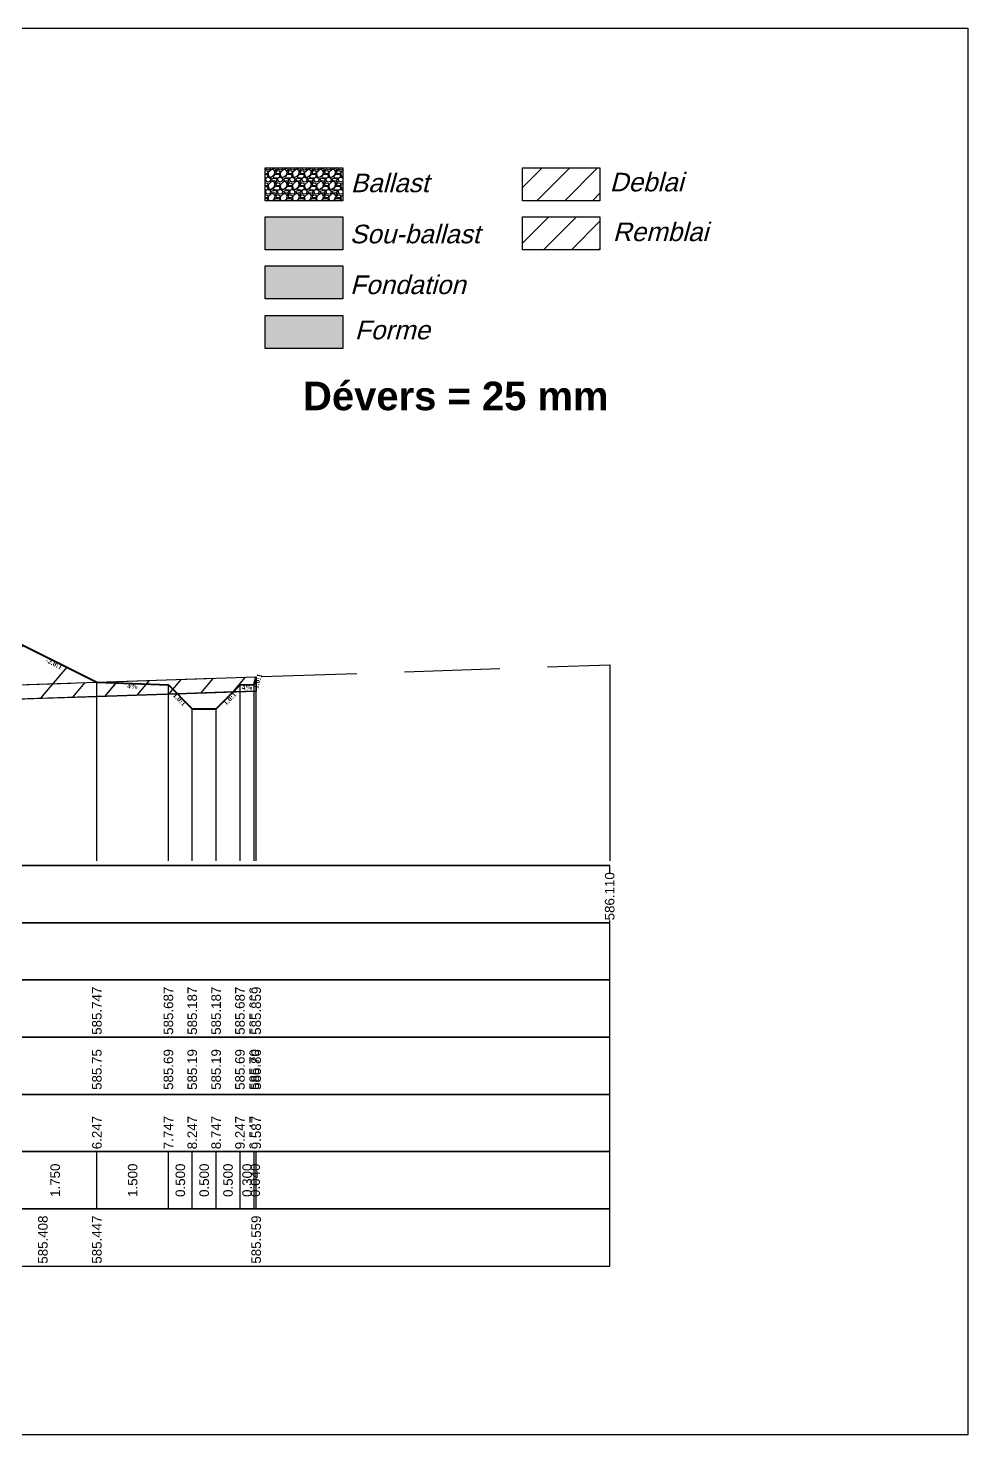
# Model space of a CAD drawing. Header units: millimetres. Extents: x 2762 to 3076, y 916 to 3305.
# Drawn here: x 2903.18 to 2922.89, y 1986.74 to 2016.24 of the extents above; entities that cross this region are included whole.
import ezdxf

# ---------------------------------------------------------------- set-up
doc = ezdxf.new("R2010")
doc.units = ezdxf.units.MM
doc.header["$LTSCALE"] = 2
doc.linetypes.add('CACHE', pattern=[9.525, 6.35, -3.175])
doc.linetypes.add('DASHED', pattern=[0.75, 0.5, -0.25])
for name, color, linetype in [('C-ANNO-TABL-TEXT', 150, 'Continuous'), ('C-ROAD-CORR', 5, 'Continuous'), ('C-ROAD-SCTN', 7, 'Continuous')]:
    doc.layers.add(name, color=color, linetype=linetype)
doc.styles.add('ARIAL', font='arial.ttf')
doc.styles.add('C3D_Etiquette', font='romans.shx')
doc.styles.add('C3D_Profil_Travers', font='romans.shx')
doc.styles.get("Standard").update_dxf_attribs({"font": 'arial.ttf'})

msp = doc.modelspace()

# ---------------------------------------------------------------- hatches: boundary and pattern name
h = msp.add_hatch(color=11)
h.dxf.hatch_style = 1
h.paths.add_polyline_path([(2909.781, 2012.29), (2908.155, 2012.29), (2908.155, 2011.599), (2909.781, 2011.599)])
h = msp.add_hatch(color=30)
h.dxf.hatch_style = 1
h.paths.add_polyline_path([(2909.781, 2011.263), (2908.155, 2011.263), (2908.155, 2010.571), (2909.781, 2010.571)])
h = msp.add_hatch(color=83)
h.dxf.hatch_style = 1
h.paths.add_polyline_path([(2909.781, 2010.217), (2908.155, 2010.217), (2908.155, 2009.525), (2909.781, 2009.525)])
at = {"linetype": 'Continuous', "lineweight": -3}
h = msp.add_hatch(dxfattribs=at)
h.set_pattern_fill('_U', color=3, angle=50, style=0, pattern_type=0)
h.set_pattern_definition([(50, (2907.4833, 2002.3268), (-0.766044, 0.642788), [])])
h.paths.add_polyline_path([(2907.483, 2002.327), (2907.627, 2002.47), (2907.927, 2002.482), (2907.967, 2002.643), (2907.967, 2002.343)])
h.paths.add_polyline_path([(2888.295, 2001.614), (2888.623, 2001.942), (2890.123, 2002.002), (2892.483, 2003.182), (2900.48, 2003.501), (2902.876, 2003.406), (2904.627, 2002.53), (2906.127, 2002.47), (2906.31, 2002.287), (2902.082, 2002.144), (2899.538, 2002.165), (2897.45, 2002.056)])
h.paths.add_polyline_path([(2886.577, 2001.531), (2886.577, 2001.831), (2886.823, 2001.954), (2887.123, 2001.942), (2887.49, 2001.575), (2886.581, 2001.531)])
h = msp.add_hatch(dxfattribs=at)
h.set_pattern_fill('_U', color=150, scale=0.5, angle=50, style=0, pattern_type=0)
h.set_pattern_definition([(50, (2907.48325, 2002.3268), (-0.383022, 0.321394), [])])
h.paths.add_polyline_path([(2907.483, 2002.327), (2907.627, 2002.47), (2907.927, 2002.482), (2907.967, 2002.643), (2907.967, 2002.343)])
h.paths.add_polyline_path([(2904.627, 2002.53), (2907.967, 2002.643), (2907.927, 2002.482), (2907.627, 2002.47), (2907.483, 2002.327), (2906.31, 2002.287), (2906.127, 2002.47)])
h.paths.add_polyline_path([(2888.295, 2001.614), (2888.61, 2001.929), (2890.123, 2002.002), (2897.45, 2002.356), (2899.538, 2002.465), (2902.082, 2002.444), (2904.627, 2002.53), (2906.127, 2002.47), (2906.31, 2002.287), (2902.082, 2002.144), (2899.538, 2002.165), (2897.45, 2002.056)])
h.paths.add_polyline_path([(2887.204, 2001.861), (2888.61, 2001.929), (2888.295, 2001.614), (2887.49, 2001.575)])
h.paths.add_polyline_path([(2886.577, 2001.531), (2886.577, 2001.831), (2887.204, 2001.861), (2887.49, 2001.575), (2886.581, 2001.531)])

# ---------------------------------------------------------------- linework, layer by layer
for p, q in [((2908.155, 2013.318), (2909.781, 2013.318)), ((2908.155, 2012.626), (2908.155, 2013.318)), ((2909.781, 2013.318), (2909.781, 2012.626)), ((2913.548, 2013.318), (2915.174, 2013.318)), ((2913.548, 2012.626), (2913.548, 2013.318)), ((2915.174, 2013.318), (2915.174, 2012.626)), ((2909.781, 2012.626), (2908.155, 2012.626)), ((2915.174, 2012.626), (2913.548, 2012.626)), ((2908.155, 2012.29), (2909.781, 2012.29)), ((2908.155, 2011.599), (2908.155, 2012.29)), ((2909.781, 2012.29), (2909.781, 2011.599)), ((2913.548, 2012.29), (2915.174, 2012.29)), ((2913.548, 2011.599), (2913.548, 2012.29)), ((2915.174, 2012.29), (2915.174, 2011.599)), ((2909.781, 2011.599), (2908.155, 2011.599)), ((2915.174, 2011.599), (2913.548, 2011.599)), ((2908.155, 2011.263), (2909.781, 2011.263)), ((2908.155, 2010.571), (2908.155, 2011.263)), ((2909.781, 2011.263), (2909.781, 2010.571)), ((2909.781, 2010.571), (2908.155, 2010.571)), ((2908.155, 2010.217), (2909.781, 2010.217)), ((2908.155, 2009.525), (2908.155, 2010.217)), ((2909.781, 2010.217), (2909.781, 2009.525)), ((2909.781, 2009.525), (2908.155, 2009.525))]:
    msp.add_line(p, q)
at = {"linetype": 'Continuous'}
for p, q in [((2908.158, 2013.272), (2908.155, 2013.273)), ((2908.155, 2013.269), (2908.158, 2013.272)), ((2908.195, 2013.243), (2908.155, 2013.249)), ((2908.155, 2013.204), (2908.205, 2013.198)), ((2908.155, 2013.183), (2908.181, 2013.183)), ((2908.207, 2013.118), (2908.155, 2013.091)), ((2908.16, 2013.068), (2908.176, 2013.104)), ((2908.161, 2013.318), (2908.174, 2013.287)), ((2908.173, 2013.287), (2908.216, 2013.275)), ((2908.176, 2013.105), (2908.217, 2013.117)), ((2908.18, 2013.185), (2908.214, 2013.162)), ((2908.218, 2013.227), (2908.197, 2013.245)), ((2908.204, 2013.188), (2908.217, 2013.211)), ((2908.214, 2013.16), (2908.204, 2013.124)), ((2908.216, 2013.275), (2908.26, 2013.287)), ((2908.216, 2013.116), (2908.257, 2013.1)), ((2908.219, 2013.228), (2908.217, 2013.175)), ((2908.217, 2013.211), (2908.217, 2013.226)), ((2908.217, 2013.175), (2908.237, 2013.127)), ((2908.284, 2013.275), (2908.225, 2013.221)), ((2908.237, 2013.124), (2908.29, 2013.122)), ((2908.256, 2013.102), (2908.271, 2013.069)), ((2908.26, 2013.287), (2908.271, 2013.318)), ((2908.337, 2013.275), (2908.276, 2013.28)), ((2908.29, 2013.125), (2908.346, 2013.168)), ((2908.29, 2013.068), (2908.298, 2013.089)), ((2908.317, 2013.292), (2908.293, 2013.318)), ((2908.346, 2013.088), (2908.298, 2013.083)), ((2908.36, 2013.298), (2908.302, 2013.293)), ((2908.324, 2013.132), (2908.369, 2013.183)), ((2908.343, 2013.102), (2908.325, 2013.133)), ((2908.364, 2013.23), (2908.336, 2013.276)), ((2908.405, 2013.098), (2908.341, 2013.103)), ((2908.346, 2013.168), (2908.366, 2013.231)), ((2908.397, 2013.081), (2908.346, 2013.094)), ((2908.363, 2013.274), (2908.373, 2013.249)), ((2908.382, 2013.283), (2908.364, 2013.275)), ((2908.369, 2013.183), (2908.435, 2013.183)), ((2908.374, 2013.249), (2908.412, 2013.272)), ((2908.399, 2013.251), (2908.374, 2013.226)), ((2908.374, 2013.226), (2908.394, 2013.195)), ((2908.394, 2013.318), (2908.376, 2013.298)), ((2908.412, 2013.272), (2908.381, 2013.282)), ((2908.395, 2013.205), (2908.459, 2013.198)), ((2908.399, 2013.068), (2908.397, 2013.081)), ((2908.449, 2013.243), (2908.399, 2013.251)), ((2908.461, 2013.118), (2908.408, 2013.091)), ((2908.414, 2013.068), (2908.43, 2013.104)), ((2908.415, 2013.318), (2908.428, 2013.287)), ((2908.427, 2013.287), (2908.47, 2013.275)), ((2908.43, 2013.105), (2908.471, 2013.117)), ((2908.434, 2013.185), (2908.468, 2013.162)), ((2908.472, 2013.227), (2908.451, 2013.245)), ((2908.458, 2013.188), (2908.471, 2013.211)), ((2908.468, 2013.16), (2908.458, 2013.124)), ((2908.47, 2013.275), (2908.514, 2013.287)), ((2908.47, 2013.116), (2908.511, 2013.1)), ((2908.473, 2013.228), (2908.471, 2013.175)), ((2908.471, 2013.211), (2908.471, 2013.226)), ((2908.471, 2013.175), (2908.491, 2013.127)), ((2908.538, 2013.275), (2908.479, 2013.221)), ((2908.491, 2013.124), (2908.544, 2013.122)), ((2908.51, 2013.102), (2908.525, 2013.069)), ((2908.514, 2013.287), (2908.525, 2013.318)), ((2908.591, 2013.275), (2908.53, 2013.28)), ((2908.544, 2013.125), (2908.6, 2013.168)), ((2908.544, 2013.068), (2908.552, 2013.089)), ((2908.571, 2013.292), (2908.547, 2013.318)), ((2908.6, 2013.088), (2908.552, 2013.083)), ((2908.614, 2013.298), (2908.556, 2013.293)), ((2908.578, 2013.132), (2908.623, 2013.183)), ((2908.597, 2013.102), (2908.579, 2013.133)), ((2908.618, 2013.23), (2908.59, 2013.276)), ((2908.659, 2013.098), (2908.595, 2013.103)), ((2908.6, 2013.168), (2908.62, 2013.231)), ((2908.651, 2013.081), (2908.6, 2013.094)), ((2908.617, 2013.274), (2908.627, 2013.249)), ((2908.636, 2013.283), (2908.618, 2013.275)), ((2908.623, 2013.183), (2908.689, 2013.183)), ((2908.628, 2013.249), (2908.666, 2013.272)), ((2908.653, 2013.251), (2908.628, 2013.226)), ((2908.628, 2013.226), (2908.648, 2013.195)), ((2908.648, 2013.318), (2908.63, 2013.298)), ((2908.666, 2013.272), (2908.635, 2013.282)), ((2908.649, 2013.205), (2908.713, 2013.198)), ((2908.653, 2013.068), (2908.651, 2013.081)), ((2908.703, 2013.243), (2908.653, 2013.251)), ((2908.715, 2013.118), (2908.662, 2013.091)), ((2908.668, 2013.068), (2908.684, 2013.104)), ((2908.669, 2013.318), (2908.682, 2013.287)), ((2908.681, 2013.287), (2908.724, 2013.275)), ((2908.684, 2013.105), (2908.725, 2013.117)), ((2908.688, 2013.185), (2908.722, 2013.162)), ((2908.726, 2013.227), (2908.705, 2013.245)), ((2908.712, 2013.188), (2908.725, 2013.211)), ((2908.722, 2013.16), (2908.712, 2013.124)), ((2908.724, 2013.275), (2908.768, 2013.287)), ((2908.724, 2013.116), (2908.765, 2013.1)), ((2908.727, 2013.228), (2908.725, 2013.175)), ((2908.725, 2013.211), (2908.725, 2013.226)), ((2908.725, 2013.175), (2908.745, 2013.127)), ((2908.792, 2013.275), (2908.733, 2013.221)), ((2908.745, 2013.124), (2908.798, 2013.122)), ((2908.764, 2013.102), (2908.779, 2013.069)), ((2908.768, 2013.287), (2908.779, 2013.318)), ((2908.845, 2013.275), (2908.784, 2013.28)), ((2908.798, 2013.125), (2908.854, 2013.168)), ((2908.798, 2013.068), (2908.806, 2013.089)), ((2908.825, 2013.292), (2908.801, 2013.318)), ((2908.854, 2013.088), (2908.806, 2013.083)), ((2908.868, 2013.298), (2908.81, 2013.293)), ((2908.832, 2013.132), (2908.877, 2013.183)), ((2908.851, 2013.102), (2908.833, 2013.133)), ((2908.872, 2013.23), (2908.844, 2013.276)), ((2908.913, 2013.098), (2908.849, 2013.103)), ((2908.854, 2013.168), (2908.874, 2013.231)), ((2908.905, 2013.081), (2908.854, 2013.094)), ((2908.871, 2013.274), (2908.881, 2013.249)), ((2908.89, 2013.283), (2908.872, 2013.275)), ((2908.877, 2013.183), (2908.943, 2013.183)), ((2908.882, 2013.249), (2908.92, 2013.272)), ((2908.907, 2013.251), (2908.882, 2013.226)), ((2908.882, 2013.226), (2908.902, 2013.195)), ((2908.902, 2013.318), (2908.884, 2013.298)), ((2908.92, 2013.272), (2908.889, 2013.282)), ((2908.903, 2013.205), (2908.967, 2013.198)), ((2908.907, 2013.068), (2908.905, 2013.081)), ((2908.957, 2013.243), (2908.907, 2013.251)), ((2908.969, 2013.118), (2908.916, 2013.091)), ((2908.922, 2013.068), (2908.938, 2013.104)), ((2908.923, 2013.318), (2908.936, 2013.287)), ((2908.935, 2013.287), (2908.978, 2013.275)), ((2908.938, 2013.105), (2908.979, 2013.117)), ((2908.942, 2013.185), (2908.976, 2013.162)), ((2908.98, 2013.227), (2908.959, 2013.245)), ((2908.966, 2013.188), (2908.979, 2013.211)), ((2908.976, 2013.16), (2908.966, 2013.124)), ((2908.978, 2013.275), (2909.022, 2013.287)), ((2908.978, 2013.116), (2909.019, 2013.1)), ((2908.981, 2013.228), (2908.979, 2013.175)), ((2908.979, 2013.211), (2908.979, 2013.226)), ((2908.979, 2013.175), (2908.999, 2013.127)), ((2909.046, 2013.275), (2908.987, 2013.221)), ((2908.999, 2013.124), (2909.052, 2013.122)), ((2909.018, 2013.102), (2909.033, 2013.069)), ((2909.022, 2013.287), (2909.033, 2013.318)), ((2909.099, 2013.275), (2909.038, 2013.28)), ((2909.052, 2013.125), (2909.108, 2013.168)), ((2909.052, 2013.068), (2909.06, 2013.089)), ((2909.079, 2013.292), (2909.055, 2013.318)), ((2909.108, 2013.088), (2909.06, 2013.083)), ((2909.122, 2013.298), (2909.064, 2013.293)), ((2909.086, 2013.132), (2909.131, 2013.183)), ((2909.105, 2013.102), (2909.087, 2013.133)), ((2909.126, 2013.23), (2909.098, 2013.276)), ((2909.167, 2013.098), (2909.103, 2013.103)), ((2909.108, 2013.168), (2909.128, 2013.231)), ((2909.159, 2013.081), (2909.108, 2013.094)), ((2909.125, 2013.274), (2909.135, 2013.249)), ((2909.144, 2013.283), (2909.126, 2013.275)), ((2909.131, 2013.183), (2909.197, 2013.183)), ((2909.136, 2013.249), (2909.174, 2013.272)), ((2909.161, 2013.251), (2909.136, 2013.226)), ((2909.136, 2013.226), (2909.156, 2013.195)), ((2909.156, 2013.318), (2909.138, 2013.298)), ((2909.174, 2013.272), (2909.143, 2013.282)), ((2909.157, 2013.205), (2909.221, 2013.198)), ((2909.161, 2013.068), (2909.159, 2013.081)), ((2909.211, 2013.243), (2909.161, 2013.251)), ((2909.223, 2013.118), (2909.17, 2013.091)), ((2909.176, 2013.068), (2909.192, 2013.104)), ((2909.177, 2013.318), (2909.19, 2013.287)), ((2909.189, 2013.287), (2909.232, 2013.275)), ((2909.192, 2013.105), (2909.233, 2013.117)), ((2909.196, 2013.185), (2909.23, 2013.162)), ((2909.234, 2013.227), (2909.213, 2013.245)), ((2909.22, 2013.188), (2909.233, 2013.211)), ((2909.23, 2013.16), (2909.22, 2013.124)), ((2909.232, 2013.275), (2909.276, 2013.287)), ((2909.232, 2013.116), (2909.273, 2013.1)), ((2909.235, 2013.228), (2909.233, 2013.175)), ((2909.233, 2013.211), (2909.233, 2013.226)), ((2909.233, 2013.175), (2909.253, 2013.127)), ((2909.3, 2013.275), (2909.241, 2013.221)), ((2909.253, 2013.124), (2909.306, 2013.122)), ((2909.272, 2013.102), (2909.287, 2013.069)), ((2909.276, 2013.287), (2909.287, 2013.318)), ((2909.353, 2013.275), (2909.292, 2013.28)), ((2909.306, 2013.125), (2909.362, 2013.168)), ((2909.306, 2013.068), (2909.314, 2013.089)), ((2909.333, 2013.292), (2909.309, 2013.318)), ((2909.362, 2013.088), (2909.314, 2013.083)), ((2909.376, 2013.298), (2909.318, 2013.293)), ((2909.34, 2013.132), (2909.385, 2013.183)), ((2909.359, 2013.102), (2909.341, 2013.133)), ((2909.38, 2013.23), (2909.352, 2013.276)), ((2909.421, 2013.098), (2909.357, 2013.103)), ((2909.362, 2013.168), (2909.382, 2013.231)), ((2909.413, 2013.081), (2909.362, 2013.094)), ((2909.379, 2013.274), (2909.389, 2013.249)), ((2909.398, 2013.283), (2909.38, 2013.275)), ((2909.385, 2013.183), (2909.451, 2013.183)), ((2909.39, 2013.249), (2909.428, 2013.272)), ((2909.415, 2013.251), (2909.39, 2013.226)), ((2909.39, 2013.226), (2909.41, 2013.195)), ((2909.41, 2013.318), (2909.392, 2013.298)), ((2909.428, 2013.272), (2909.397, 2013.282)), ((2909.411, 2013.205), (2909.475, 2013.198)), ((2909.415, 2013.068), (2909.413, 2013.081)), ((2909.465, 2013.243), (2909.415, 2013.251)), ((2909.477, 2013.118), (2909.424, 2013.091)), ((2909.43, 2013.068), (2909.446, 2013.104)), ((2909.431, 2013.318), (2909.444, 2013.287)), ((2909.443, 2013.287), (2909.486, 2013.275)), ((2909.446, 2013.105), (2909.487, 2013.117)), ((2909.45, 2013.185), (2909.484, 2013.162)), ((2909.488, 2013.227), (2909.467, 2013.245)), ((2909.474, 2013.188), (2909.487, 2013.211)), ((2909.484, 2013.16), (2909.474, 2013.124)), ((2909.486, 2013.275), (2909.53, 2013.287)), ((2909.486, 2013.116), (2909.527, 2013.1)), ((2909.489, 2013.228), (2909.487, 2013.175)), ((2909.487, 2013.211), (2909.487, 2013.226)), ((2909.487, 2013.175), (2909.507, 2013.127)), ((2909.554, 2013.275), (2909.495, 2013.221)), ((2909.507, 2013.124), (2909.56, 2013.122)), ((2909.526, 2013.102), (2909.541, 2013.069)), ((2909.53, 2013.287), (2909.541, 2013.318)), ((2909.607, 2013.275), (2909.546, 2013.28)), ((2909.56, 2013.125), (2909.616, 2013.168)), ((2909.56, 2013.068), (2909.568, 2013.089)), ((2909.587, 2013.292), (2909.563, 2013.318)), ((2909.616, 2013.088), (2909.568, 2013.083)), ((2909.63, 2013.298), (2909.572, 2013.293)), ((2909.594, 2013.132), (2909.639, 2013.183)), ((2909.613, 2013.102), (2909.595, 2013.133)), ((2909.634, 2013.23), (2909.606, 2013.276)), ((2909.675, 2013.098), (2909.611, 2013.103)), ((2909.616, 2013.168), (2909.636, 2013.231)), ((2909.667, 2013.081), (2909.616, 2013.094)), ((2909.633, 2013.274), (2909.643, 2013.249)), ((2909.652, 2013.283), (2909.634, 2013.275)), ((2909.639, 2013.183), (2909.705, 2013.183)), ((2909.644, 2013.249), (2909.682, 2013.272)), ((2909.669, 2013.251), (2909.644, 2013.226)), ((2909.644, 2013.226), (2909.664, 2013.195)), ((2909.664, 2013.318), (2909.646, 2013.298)), ((2909.682, 2013.272), (2909.651, 2013.282)), ((2909.665, 2013.205), (2909.729, 2013.198)), ((2909.669, 2013.068), (2909.667, 2013.081)), ((2909.719, 2013.243), (2909.669, 2013.251)), ((2909.731, 2013.118), (2909.678, 2013.091)), ((2909.684, 2013.068), (2909.7, 2013.104)), ((2909.685, 2013.318), (2909.698, 2013.287)), ((2909.697, 2013.287), (2909.74, 2013.275)), ((2909.7, 2013.105), (2909.741, 2013.117)), ((2909.704, 2013.185), (2909.738, 2013.162)), ((2909.742, 2013.227), (2909.721, 2013.245)), ((2909.728, 2013.188), (2909.741, 2013.211)), ((2909.738, 2013.16), (2909.728, 2013.124)), ((2909.74, 2013.275), (2909.781, 2013.287)), ((2909.74, 2013.116), (2909.781, 2013.1)), ((2909.743, 2013.228), (2909.741, 2013.175)), ((2909.741, 2013.211), (2909.741, 2013.226)), ((2909.741, 2013.175), (2909.761, 2013.127)), ((2909.781, 2013.251), (2909.749, 2013.221)), ((2909.761, 2013.124), (2909.781, 2013.123)), ((2909.78, 2013.102), (2909.781, 2013.099)), ((2908.158, 2013.018), (2908.155, 2013.019)), ((2908.155, 2013.015), (2908.158, 2013.018)), ((2908.195, 2012.989), (2908.155, 2012.995)), ((2908.155, 2012.95), (2908.205, 2012.944)), ((2908.155, 2012.929), (2908.181, 2012.929)), ((2908.207, 2012.864), (2908.155, 2012.837)), ((2908.159, 2013.069), (2908.174, 2013.033)), ((2908.159, 2012.815), (2908.174, 2012.779)), ((2908.16, 2012.814), (2908.176, 2012.85)), ((2908.173, 2013.033), (2908.216, 2013.021)), ((2908.176, 2012.851), (2908.217, 2012.863)), ((2908.18, 2012.931), (2908.214, 2012.908)), ((2908.218, 2012.973), (2908.197, 2012.991)), ((2908.204, 2012.934), (2908.217, 2012.957)), ((2908.214, 2012.906), (2908.204, 2012.87)), ((2908.216, 2013.021), (2908.26, 2013.033)), ((2908.216, 2012.862), (2908.257, 2012.846)), ((2908.219, 2012.974), (2908.217, 2012.921)), ((2908.217, 2012.957), (2908.217, 2012.972)), ((2908.217, 2012.921), (2908.237, 2012.873)), ((2908.284, 2013.021), (2908.225, 2012.967)), ((2908.237, 2012.87), (2908.29, 2012.868)), ((2908.256, 2012.848), (2908.271, 2012.815)), ((2908.26, 2013.033), (2908.273, 2013.068)), ((2908.26, 2012.779), (2908.273, 2012.814)), ((2908.337, 2013.021), (2908.276, 2013.026)), ((2908.317, 2013.038), (2908.289, 2013.069)), ((2908.317, 2012.784), (2908.289, 2012.815)), ((2908.29, 2012.871), (2908.346, 2012.914)), ((2908.29, 2012.814), (2908.298, 2012.835)), ((2908.346, 2012.834), (2908.298, 2012.829)), ((2908.36, 2013.044), (2908.302, 2013.039)), ((2908.36, 2012.79), (2908.302, 2012.785)), ((2908.324, 2012.878), (2908.369, 2012.929)), ((2908.343, 2012.848), (2908.325, 2012.879)), ((2908.364, 2012.976), (2908.336, 2013.022)), ((2908.405, 2012.844), (2908.341, 2012.849)), ((2908.346, 2012.914), (2908.366, 2012.977)), ((2908.397, 2012.827), (2908.346, 2012.84)), ((2908.363, 2013.02), (2908.373, 2012.995)), ((2908.382, 2013.029), (2908.364, 2013.021)), ((2908.369, 2012.929), (2908.435, 2012.929)), ((2908.374, 2012.995), (2908.412, 2013.018)), ((2908.399, 2012.997), (2908.374, 2012.972)), ((2908.374, 2012.972), (2908.394, 2012.941)), ((2908.399, 2013.069), (2908.376, 2013.044)), ((2908.399, 2012.815), (2908.376, 2012.79)), ((2908.412, 2013.018), (2908.381, 2013.028)), ((2908.395, 2012.951), (2908.459, 2012.944)), ((2908.399, 2012.814), (2908.397, 2012.827)), ((2908.449, 2012.989), (2908.399, 2012.997)), ((2908.461, 2012.864), (2908.408, 2012.837)), ((2908.413, 2013.069), (2908.428, 2013.033)), ((2908.413, 2012.815), (2908.428, 2012.779)), ((2908.414, 2012.814), (2908.43, 2012.85)), ((2908.427, 2013.033), (2908.47, 2013.021)), ((2908.43, 2012.851), (2908.471, 2012.863)), ((2908.434, 2012.931), (2908.468, 2012.908)), ((2908.472, 2012.973), (2908.451, 2012.991)), ((2908.458, 2012.934), (2908.471, 2012.957)), ((2908.468, 2012.906), (2908.458, 2012.87)), ((2908.47, 2013.021), (2908.514, 2013.033)), ((2908.47, 2012.862), (2908.511, 2012.846)), ((2908.473, 2012.974), (2908.471, 2012.921)), ((2908.471, 2012.957), (2908.471, 2012.972)), ((2908.471, 2012.921), (2908.491, 2012.873)), ((2908.538, 2013.021), (2908.479, 2012.967)), ((2908.491, 2012.87), (2908.544, 2012.868)), ((2908.51, 2012.848), (2908.525, 2012.815)), ((2908.514, 2013.033), (2908.527, 2013.068)), ((2908.514, 2012.779), (2908.527, 2012.814)), ((2908.591, 2013.021), (2908.53, 2013.026)), ((2908.571, 2013.038), (2908.543, 2013.069)), ((2908.571, 2012.784), (2908.543, 2012.815)), ((2908.544, 2012.871), (2908.6, 2012.914)), ((2908.544, 2012.814), (2908.552, 2012.835)), ((2908.6, 2012.834), (2908.552, 2012.829)), ((2908.614, 2013.044), (2908.556, 2013.039)), ((2908.614, 2012.79), (2908.556, 2012.785)), ((2908.578, 2012.878), (2908.623, 2012.929)), ((2908.597, 2012.848), (2908.579, 2012.879)), ((2908.618, 2012.976), (2908.59, 2013.022)), ((2908.659, 2012.844), (2908.595, 2012.849)), ((2908.6, 2012.914), (2908.62, 2012.977)), ((2908.651, 2012.827), (2908.6, 2012.84)), ((2908.617, 2013.02), (2908.627, 2012.995)), ((2908.636, 2013.029), (2908.618, 2013.021)), ((2908.623, 2012.929), (2908.689, 2012.929)), ((2908.628, 2012.995), (2908.666, 2013.018)), ((2908.653, 2012.997), (2908.628, 2012.972)), ((2908.628, 2012.972), (2908.648, 2012.941)), ((2908.653, 2013.069), (2908.63, 2013.044)), ((2908.653, 2012.815), (2908.63, 2012.79)), ((2908.666, 2013.018), (2908.635, 2013.028)), ((2908.649, 2012.951), (2908.713, 2012.944)), ((2908.653, 2012.814), (2908.651, 2012.827)), ((2908.703, 2012.989), (2908.653, 2012.997)), ((2908.715, 2012.864), (2908.662, 2012.837)), ((2908.667, 2013.069), (2908.682, 2013.033)), ((2908.667, 2012.815), (2908.682, 2012.779)), ((2908.668, 2012.814), (2908.684, 2012.85)), ((2908.681, 2013.033), (2908.724, 2013.021)), ((2908.684, 2012.851), (2908.725, 2012.863)), ((2908.688, 2012.931), (2908.722, 2012.908)), ((2908.726, 2012.973), (2908.705, 2012.991)), ((2908.712, 2012.934), (2908.725, 2012.957)), ((2908.722, 2012.906), (2908.712, 2012.87)), ((2908.724, 2013.021), (2908.768, 2013.033)), ((2908.724, 2012.862), (2908.765, 2012.846)), ((2908.727, 2012.974), (2908.725, 2012.921)), ((2908.725, 2012.957), (2908.725, 2012.972)), ((2908.725, 2012.921), (2908.745, 2012.873)), ((2908.792, 2013.021), (2908.733, 2012.967)), ((2908.745, 2012.87), (2908.798, 2012.868)), ((2908.764, 2012.848), (2908.779, 2012.815)), ((2908.768, 2013.033), (2908.781, 2013.068)), ((2908.768, 2012.779), (2908.781, 2012.814)), ((2908.845, 2013.021), (2908.784, 2013.026)), ((2908.825, 2013.038), (2908.797, 2013.069)), ((2908.825, 2012.784), (2908.797, 2012.815)), ((2908.798, 2012.871), (2908.854, 2012.914)), ((2908.798, 2012.814), (2908.806, 2012.835)), ((2908.854, 2012.834), (2908.806, 2012.829)), ((2908.868, 2013.044), (2908.81, 2013.039)), ((2908.868, 2012.79), (2908.81, 2012.785)), ((2908.832, 2012.878), (2908.877, 2012.929)), ((2908.851, 2012.848), (2908.833, 2012.879)), ((2908.872, 2012.976), (2908.844, 2013.022)), ((2908.913, 2012.844), (2908.849, 2012.849)), ((2908.854, 2012.914), (2908.874, 2012.977)), ((2908.905, 2012.827), (2908.854, 2012.84)), ((2908.871, 2013.02), (2908.881, 2012.995)), ((2908.89, 2013.029), (2908.872, 2013.021)), ((2908.877, 2012.929), (2908.943, 2012.929)), ((2908.882, 2012.995), (2908.92, 2013.018)), ((2908.907, 2012.997), (2908.882, 2012.972)), ((2908.882, 2012.972), (2908.902, 2012.941)), ((2908.907, 2013.069), (2908.884, 2013.044)), ((2908.907, 2012.815), (2908.884, 2012.79)), ((2908.92, 2013.018), (2908.889, 2013.028)), ((2908.903, 2012.951), (2908.967, 2012.944)), ((2908.907, 2012.814), (2908.905, 2012.827)), ((2908.957, 2012.989), (2908.907, 2012.997)), ((2908.969, 2012.864), (2908.916, 2012.837)), ((2908.921, 2013.069), (2908.936, 2013.033)), ((2908.921, 2012.815), (2908.936, 2012.779)), ((2908.922, 2012.814), (2908.938, 2012.85)), ((2908.935, 2013.033), (2908.978, 2013.021)), ((2908.938, 2012.851), (2908.979, 2012.863)), ((2908.942, 2012.931), (2908.976, 2012.908)), ((2908.98, 2012.973), (2908.959, 2012.991)), ((2908.966, 2012.934), (2908.979, 2012.957)), ((2908.976, 2012.906), (2908.966, 2012.87)), ((2908.978, 2013.021), (2909.022, 2013.033)), ((2908.978, 2012.862), (2909.019, 2012.846)), ((2908.981, 2012.974), (2908.979, 2012.921)), ((2908.979, 2012.957), (2908.979, 2012.972)), ((2908.979, 2012.921), (2908.999, 2012.873)), ((2909.046, 2013.021), (2908.987, 2012.967)), ((2908.999, 2012.87), (2909.052, 2012.868)), ((2909.018, 2012.848), (2909.033, 2012.815)), ((2909.022, 2013.033), (2909.035, 2013.068)), ((2909.022, 2012.779), (2909.035, 2012.814)), ((2909.099, 2013.021), (2909.038, 2013.026)), ((2909.079, 2013.038), (2909.051, 2013.069)), ((2909.079, 2012.784), (2909.051, 2012.815)), ((2909.052, 2012.871), (2909.108, 2012.914)), ((2909.052, 2012.814), (2909.06, 2012.835)), ((2909.108, 2012.834), (2909.06, 2012.829)), ((2909.122, 2013.044), (2909.064, 2013.039)), ((2909.122, 2012.79), (2909.064, 2012.785)), ((2909.086, 2012.878), (2909.131, 2012.929)), ((2909.105, 2012.848), (2909.087, 2012.879)), ((2909.126, 2012.976), (2909.098, 2013.022)), ((2909.167, 2012.844), (2909.103, 2012.849)), ((2909.108, 2012.914), (2909.128, 2012.977)), ((2909.159, 2012.827), (2909.108, 2012.84)), ((2909.125, 2013.02), (2909.135, 2012.995)), ((2909.144, 2013.029), (2909.126, 2013.021)), ((2909.131, 2012.929), (2909.197, 2012.929)), ((2909.136, 2012.995), (2909.174, 2013.018)), ((2909.161, 2012.997), (2909.136, 2012.972)), ((2909.136, 2012.972), (2909.156, 2012.941)), ((2909.161, 2013.069), (2909.138, 2013.044)), ((2909.161, 2012.815), (2909.138, 2012.79)), ((2909.174, 2013.018), (2909.143, 2013.028)), ((2909.157, 2012.951), (2909.221, 2012.944)), ((2909.161, 2012.814), (2909.159, 2012.827)), ((2909.211, 2012.989), (2909.161, 2012.997)), ((2909.223, 2012.864), (2909.17, 2012.837)), ((2909.175, 2013.069), (2909.19, 2013.033)), ((2909.175, 2012.815), (2909.19, 2012.779)), ((2909.176, 2012.814), (2909.192, 2012.85)), ((2909.189, 2013.033), (2909.232, 2013.021)), ((2909.192, 2012.851), (2909.233, 2012.863)), ((2909.196, 2012.931), (2909.23, 2012.908)), ((2909.234, 2012.973), (2909.213, 2012.991)), ((2909.22, 2012.934), (2909.233, 2012.957)), ((2909.23, 2012.906), (2909.22, 2012.87)), ((2909.232, 2013.021), (2909.276, 2013.033)), ((2909.232, 2012.862), (2909.273, 2012.846)), ((2909.235, 2012.974), (2909.233, 2012.921)), ((2909.233, 2012.957), (2909.233, 2012.972)), ((2909.233, 2012.921), (2909.253, 2012.873)), ((2909.3, 2013.021), (2909.241, 2012.967)), ((2909.253, 2012.87), (2909.306, 2012.868)), ((2909.272, 2012.848), (2909.287, 2012.815)), ((2909.276, 2013.033), (2909.289, 2013.068)), ((2909.276, 2012.779), (2909.289, 2012.814)), ((2909.353, 2013.021), (2909.292, 2013.026)), ((2909.333, 2013.038), (2909.305, 2013.069)), ((2909.333, 2012.784), (2909.305, 2012.815)), ((2909.306, 2012.871), (2909.362, 2012.914)), ((2909.306, 2012.814), (2909.314, 2012.835)), ((2909.362, 2012.834), (2909.314, 2012.829)), ((2909.376, 2013.044), (2909.318, 2013.039)), ((2909.376, 2012.79), (2909.318, 2012.785)), ((2909.34, 2012.878), (2909.385, 2012.929)), ((2909.359, 2012.848), (2909.341, 2012.879)), ((2909.38, 2012.976), (2909.352, 2013.022)), ((2909.421, 2012.844), (2909.357, 2012.849)), ((2909.362, 2012.914), (2909.382, 2012.977)), ((2909.413, 2012.827), (2909.362, 2012.84)), ((2909.379, 2013.02), (2909.389, 2012.995)), ((2909.398, 2013.029), (2909.38, 2013.021)), ((2909.385, 2012.929), (2909.451, 2012.929)), ((2909.39, 2012.995), (2909.428, 2013.018)), ((2909.415, 2012.997), (2909.39, 2012.972)), ((2909.39, 2012.972), (2909.41, 2012.941)), ((2909.415, 2013.069), (2909.392, 2013.044)), ((2909.415, 2012.815), (2909.392, 2012.79)), ((2909.428, 2013.018), (2909.397, 2013.028)), ((2909.411, 2012.951), (2909.475, 2012.944)), ((2909.415, 2012.814), (2909.413, 2012.827)), ((2909.465, 2012.989), (2909.415, 2012.997)), ((2909.477, 2012.864), (2909.424, 2012.837)), ((2909.429, 2013.069), (2909.444, 2013.033)), ((2909.429, 2012.815), (2909.444, 2012.779)), ((2909.43, 2012.814), (2909.446, 2012.85)), ((2909.443, 2013.033), (2909.486, 2013.021)), ((2909.446, 2012.851), (2909.487, 2012.863)), ((2909.45, 2012.931), (2909.484, 2012.908)), ((2909.488, 2012.973), (2909.467, 2012.991)), ((2909.474, 2012.934), (2909.487, 2012.957)), ((2909.484, 2012.906), (2909.474, 2012.87)), ((2909.486, 2013.021), (2909.53, 2013.033)), ((2909.486, 2012.862), (2909.527, 2012.846)), ((2909.489, 2012.974), (2909.487, 2012.921)), ((2909.487, 2012.957), (2909.487, 2012.972)), ((2909.487, 2012.921), (2909.507, 2012.873)), ((2909.554, 2013.021), (2909.495, 2012.967)), ((2909.507, 2012.87), (2909.56, 2012.868)), ((2909.526, 2012.848), (2909.541, 2012.815)), ((2909.53, 2013.033), (2909.543, 2013.068)), ((2909.53, 2012.779), (2909.543, 2012.814)), ((2909.607, 2013.021), (2909.546, 2013.026)), ((2909.587, 2013.038), (2909.559, 2013.069)), ((2909.587, 2012.784), (2909.559, 2012.815)), ((2909.56, 2012.871), (2909.616, 2012.914)), ((2909.56, 2012.814), (2909.568, 2012.835)), ((2909.616, 2012.834), (2909.568, 2012.829)), ((2909.63, 2013.044), (2909.572, 2013.039)), ((2909.63, 2012.79), (2909.572, 2012.785)), ((2909.594, 2012.878), (2909.639, 2012.929)), ((2909.613, 2012.848), (2909.595, 2012.879)), ((2909.634, 2012.976), (2909.606, 2013.022)), ((2909.675, 2012.844), (2909.611, 2012.849)), ((2909.616, 2012.914), (2909.636, 2012.977)), ((2909.667, 2012.827), (2909.616, 2012.84)), ((2909.633, 2013.02), (2909.643, 2012.995)), ((2909.652, 2013.029), (2909.634, 2013.021)), ((2909.639, 2012.929), (2909.705, 2012.929)), ((2909.644, 2012.995), (2909.682, 2013.018)), ((2909.669, 2012.997), (2909.644, 2012.972)), ((2909.644, 2012.972), (2909.664, 2012.941)), ((2909.669, 2013.069), (2909.646, 2013.044)), ((2909.669, 2012.815), (2909.646, 2012.79)), ((2909.682, 2013.018), (2909.651, 2013.028)), ((2909.665, 2012.951), (2909.729, 2012.944)), ((2909.669, 2012.814), (2909.667, 2012.827)), ((2909.719, 2012.989), (2909.669, 2012.997)), ((2909.731, 2012.864), (2909.678, 2012.837)), ((2909.683, 2013.069), (2909.698, 2013.033)), ((2909.683, 2012.815), (2909.698, 2012.779)), ((2909.684, 2012.814), (2909.7, 2012.85)), ((2909.697, 2013.033), (2909.74, 2013.021)), ((2909.7, 2012.851), (2909.741, 2012.863)), ((2909.704, 2012.931), (2909.738, 2012.908)), ((2909.742, 2012.973), (2909.721, 2012.991)), ((2909.728, 2012.934), (2909.741, 2012.957)), ((2909.738, 2012.906), (2909.728, 2012.87)), ((2909.74, 2013.021), (2909.781, 2013.033)), ((2909.74, 2012.862), (2909.781, 2012.846)), ((2909.743, 2012.974), (2909.741, 2012.921)), ((2909.741, 2012.957), (2909.741, 2012.972)), ((2909.741, 2012.921), (2909.761, 2012.873)), ((2909.781, 2012.997), (2909.749, 2012.967)), ((2909.761, 2012.87), (2909.781, 2012.869)), ((2909.78, 2012.848), (2909.781, 2012.845)), ((2908.158, 2012.764), (2908.155, 2012.765)), ((2908.155, 2012.761), (2908.158, 2012.764)), ((2908.195, 2012.735), (2908.155, 2012.741)), ((2908.155, 2012.696), (2908.205, 2012.69)), ((2908.155, 2012.675), (2908.181, 2012.675)), ((2908.173, 2012.779), (2908.216, 2012.767)), ((2908.18, 2012.677), (2908.214, 2012.654)), ((2908.218, 2012.719), (2908.197, 2012.737)), ((2908.204, 2012.68), (2908.217, 2012.703)), ((2908.214, 2012.652), (2908.206, 2012.626)), ((2908.216, 2012.767), (2908.26, 2012.779)), ((2908.219, 2012.72), (2908.217, 2012.667)), ((2908.217, 2012.703), (2908.217, 2012.718)), ((2908.217, 2012.667), (2908.235, 2012.626)), ((2908.284, 2012.767), (2908.225, 2012.713)), ((2908.337, 2012.767), (2908.276, 2012.772)), ((2908.302, 2012.626), (2908.346, 2012.66)), ((2908.325, 2012.626), (2908.369, 2012.675)), ((2908.364, 2012.722), (2908.336, 2012.768)), ((2908.346, 2012.66), (2908.366, 2012.723)), ((2908.363, 2012.766), (2908.373, 2012.741)), ((2908.382, 2012.775), (2908.364, 2012.767)), ((2908.369, 2012.675), (2908.435, 2012.675)), ((2908.374, 2012.741), (2908.412, 2012.764)), ((2908.399, 2012.743), (2908.374, 2012.718)), ((2908.374, 2012.718), (2908.394, 2012.687)), ((2908.412, 2012.764), (2908.381, 2012.774)), ((2908.395, 2012.697), (2908.459, 2012.69)), ((2908.449, 2012.735), (2908.399, 2012.743)), ((2908.427, 2012.779), (2908.47, 2012.767)), ((2908.434, 2012.677), (2908.468, 2012.654)), ((2908.472, 2012.719), (2908.451, 2012.737)), ((2908.458, 2012.68), (2908.471, 2012.703)), ((2908.468, 2012.652), (2908.46, 2012.626)), ((2908.47, 2012.767), (2908.514, 2012.779)), ((2908.473, 2012.72), (2908.471, 2012.667)), ((2908.471, 2012.703), (2908.471, 2012.718)), ((2908.471, 2012.667), (2908.489, 2012.626)), ((2908.538, 2012.767), (2908.479, 2012.713)), ((2908.591, 2012.767), (2908.53, 2012.772)), ((2908.556, 2012.626), (2908.6, 2012.66)), ((2908.579, 2012.626), (2908.623, 2012.675)), ((2908.618, 2012.722), (2908.59, 2012.768)), ((2908.6, 2012.66), (2908.62, 2012.723)), ((2908.617, 2012.766), (2908.627, 2012.741)), ((2908.636, 2012.775), (2908.618, 2012.767)), ((2908.623, 2012.675), (2908.689, 2012.675)), ((2908.628, 2012.741), (2908.666, 2012.764)), ((2908.653, 2012.743), (2908.628, 2012.718)), ((2908.628, 2012.718), (2908.648, 2012.687)), ((2908.666, 2012.764), (2908.635, 2012.774)), ((2908.649, 2012.697), (2908.713, 2012.69)), ((2908.703, 2012.735), (2908.653, 2012.743)), ((2908.681, 2012.779), (2908.724, 2012.767)), ((2908.688, 2012.677), (2908.722, 2012.654)), ((2908.726, 2012.719), (2908.705, 2012.737)), ((2908.712, 2012.68), (2908.725, 2012.703)), ((2908.722, 2012.652), (2908.714, 2012.626)), ((2908.724, 2012.767), (2908.768, 2012.779)), ((2908.727, 2012.72), (2908.725, 2012.667)), ((2908.725, 2012.703), (2908.725, 2012.718)), ((2908.725, 2012.667), (2908.743, 2012.626)), ((2908.792, 2012.767), (2908.733, 2012.713)), ((2908.845, 2012.767), (2908.784, 2012.772)), ((2908.81, 2012.626), (2908.854, 2012.66)), ((2908.833, 2012.626), (2908.877, 2012.675)), ((2908.872, 2012.722), (2908.844, 2012.768)), ((2908.854, 2012.66), (2908.874, 2012.723)), ((2908.871, 2012.766), (2908.881, 2012.741)), ((2908.89, 2012.775), (2908.872, 2012.767)), ((2908.877, 2012.675), (2908.943, 2012.675)), ((2908.882, 2012.741), (2908.92, 2012.764)), ((2908.907, 2012.743), (2908.882, 2012.718)), ((2908.882, 2012.718), (2908.902, 2012.687)), ((2908.92, 2012.764), (2908.889, 2012.774)), ((2908.903, 2012.697), (2908.967, 2012.69)), ((2908.957, 2012.735), (2908.907, 2012.743)), ((2908.935, 2012.779), (2908.978, 2012.767)), ((2908.942, 2012.677), (2908.976, 2012.654)), ((2908.98, 2012.719), (2908.959, 2012.737)), ((2908.966, 2012.68), (2908.979, 2012.703)), ((2908.976, 2012.652), (2908.968, 2012.626)), ((2908.978, 2012.767), (2909.022, 2012.779)), ((2908.981, 2012.72), (2908.979, 2012.667)), ((2908.979, 2012.703), (2908.979, 2012.718)), ((2908.979, 2012.667), (2908.997, 2012.626)), ((2909.046, 2012.767), (2908.987, 2012.713)), ((2909.099, 2012.767), (2909.038, 2012.772)), ((2909.064, 2012.626), (2909.108, 2012.66)), ((2909.087, 2012.626), (2909.131, 2012.675)), ((2909.126, 2012.722), (2909.098, 2012.768)), ((2909.108, 2012.66), (2909.128, 2012.723)), ((2909.125, 2012.766), (2909.135, 2012.741)), ((2909.144, 2012.775), (2909.126, 2012.767)), ((2909.131, 2012.675), (2909.197, 2012.675)), ((2909.136, 2012.741), (2909.174, 2012.764)), ((2909.161, 2012.743), (2909.136, 2012.718)), ((2909.136, 2012.718), (2909.156, 2012.687)), ((2909.174, 2012.764), (2909.143, 2012.774)), ((2909.157, 2012.697), (2909.221, 2012.69)), ((2909.211, 2012.735), (2909.161, 2012.743)), ((2909.189, 2012.779), (2909.232, 2012.767)), ((2909.196, 2012.677), (2909.23, 2012.654)), ((2909.234, 2012.719), (2909.213, 2012.737)), ((2909.22, 2012.68), (2909.233, 2012.703)), ((2909.23, 2012.652), (2909.222, 2012.626)), ((2909.232, 2012.767), (2909.276, 2012.779)), ((2909.235, 2012.72), (2909.233, 2012.667)), ((2909.233, 2012.703), (2909.233, 2012.718)), ((2909.233, 2012.667), (2909.251, 2012.626)), ((2909.3, 2012.767), (2909.241, 2012.713)), ((2909.353, 2012.767), (2909.292, 2012.772)), ((2909.318, 2012.626), (2909.362, 2012.66)), ((2909.341, 2012.626), (2909.385, 2012.675)), ((2909.38, 2012.722), (2909.352, 2012.768)), ((2909.362, 2012.66), (2909.382, 2012.723)), ((2909.379, 2012.766), (2909.389, 2012.741)), ((2909.398, 2012.775), (2909.38, 2012.767)), ((2909.385, 2012.675), (2909.451, 2012.675)), ((2909.39, 2012.741), (2909.428, 2012.764)), ((2909.415, 2012.743), (2909.39, 2012.718)), ((2909.39, 2012.718), (2909.41, 2012.687)), ((2909.428, 2012.764), (2909.397, 2012.774)), ((2909.411, 2012.697), (2909.475, 2012.69)), ((2909.465, 2012.735), (2909.415, 2012.743)), ((2909.443, 2012.779), (2909.486, 2012.767)), ((2909.45, 2012.677), (2909.484, 2012.654)), ((2909.488, 2012.719), (2909.467, 2012.737)), ((2909.474, 2012.68), (2909.487, 2012.703)), ((2909.484, 2012.652), (2909.476, 2012.626)), ((2909.486, 2012.767), (2909.53, 2012.779)), ((2909.489, 2012.72), (2909.487, 2012.667)), ((2909.487, 2012.703), (2909.487, 2012.718)), ((2909.487, 2012.667), (2909.505, 2012.626)), ((2909.554, 2012.767), (2909.495, 2012.713)), ((2909.607, 2012.767), (2909.546, 2012.772)), ((2909.572, 2012.626), (2909.616, 2012.66)), ((2909.595, 2012.626), (2909.639, 2012.675)), ((2909.634, 2012.722), (2909.606, 2012.768)), ((2909.616, 2012.66), (2909.636, 2012.723)), ((2909.633, 2012.766), (2909.643, 2012.741)), ((2909.652, 2012.775), (2909.634, 2012.767)), ((2909.639, 2012.675), (2909.705, 2012.675)), ((2909.644, 2012.741), (2909.682, 2012.764)), ((2909.669, 2012.743), (2909.644, 2012.718)), ((2909.644, 2012.718), (2909.664, 2012.687)), ((2909.682, 2012.764), (2909.651, 2012.774)), ((2909.665, 2012.697), (2909.729, 2012.69)), ((2909.719, 2012.735), (2909.669, 2012.743)), ((2909.697, 2012.779), (2909.74, 2012.767)), ((2909.704, 2012.677), (2909.738, 2012.654)), ((2909.742, 2012.719), (2909.721, 2012.737)), ((2909.728, 2012.68), (2909.741, 2012.703)), ((2909.738, 2012.652), (2909.73, 2012.626)), ((2909.74, 2012.767), (2909.781, 2012.779)), ((2909.743, 2012.72), (2909.741, 2012.667)), ((2909.741, 2012.703), (2909.741, 2012.718)), ((2909.741, 2012.667), (2909.759, 2012.626)), ((2909.781, 2012.743), (2909.749, 2012.713))]:
    msp.add_line(p, q, dxfattribs=at)
at = {"color": 1, "linetype": 'Continuous'}
for p, q in [((2913.548, 2012.905), (2913.96, 2013.318)), ((2913.852, 2012.626), (2914.544, 2013.318)), ((2914.436, 2012.626), (2915.127, 2013.318)), ((2915.019, 2012.626), (2915.174, 2012.781))]:
    msp.add_line(p, q, dxfattribs=at)
at = {"color": 3, "linetype": 'Continuous'}
for p, q in [((2913.548, 2011.738), (2914.1, 2012.29)), ((2913.992, 2011.599), (2914.684, 2012.29)), ((2914.576, 2011.599), (2915.174, 2012.197)), ((2915.159, 2011.599), (2915.174, 2011.614))]:
    msp.add_line(p, q, dxfattribs=at)
at = {"color": 253, "linetype": 'Continuous', "lineweight": -3}
for p, q in [((2902.876, 2003.406), (2904.627, 2002.53)), ((2902.082, 2002.444), (2904.627, 2002.53)), ((2904.627, 2002.53), (2907.967, 2002.643)), ((2906.127, 2002.47), (2904.627, 2002.53)), ((2904.627, 2002.53), (2906.127, 2002.47)), ((2904.627, 2002.53), (2906.127, 2002.47)), ((2906.31, 2002.287), (2906.127, 2002.47)), ((2906.127, 2002.47), (2906.31, 2002.287)), ((2906.127, 2002.47), (2906.31, 2002.287)), ((2907.483, 2002.327), (2907.627, 2002.47)), ((2907.627, 2002.47), (2907.483, 2002.327)), ((2907.483, 2002.327), (2907.627, 2002.47)), ((2907.627, 2002.47), (2907.927, 2002.482)), ((2907.927, 2002.482), (2907.627, 2002.47)), ((2907.627, 2002.47), (2907.927, 2002.482)), ((2907.927, 2002.482), (2907.967, 2002.643)), ((2907.967, 2002.643), (2907.927, 2002.482)), ((2907.927, 2002.482), (2907.967, 2002.643)), ((2907.967, 2002.643), (2907.967, 2002.343)), ((2907.967, 2002.643), (2907.967, 2002.343)), ((2906.31, 2002.287), (2902.082, 2002.144)), ((2906.31, 2002.287), (2902.082, 2002.144)), ((2907.483, 2002.327), (2906.31, 2002.287)), ((2906.31, 2002.287), (2907.483, 2002.327)), ((2906.627, 2001.97), (2906.31, 2002.287)), ((2907.483, 2002.327), (2907.127, 2001.97)), ((2907.967, 2002.343), (2907.483, 2002.327)), ((2907.967, 2002.343), (2907.483, 2002.327)), ((2907.127, 2001.97), (2906.627, 2001.97))]:
    msp.add_line(p, q, dxfattribs=at)
at = {"color": 105, "linetype": 'DASHED', "lineweight": -3, "ltscale": 2}
msp.add_line((2902.082, 2002.444), (2915.38, 2002.893), dxfattribs=at)
at = {"color": 98, "linetype": 'CACHE', "lineweight": -3}
msp.add_line((2915.38, 2002.893), (2915.38, 1998.784), dxfattribs=at)
at = {"color": 8, "linetype": 'CACHE', "lineweight": -3}
for p, q in [((2904.627, 1998.784), (2904.627, 2002.53)), ((2906.127, 1998.784), (2906.127, 2002.47)), ((2907.627, 1998.784), (2907.627, 2002.47)), ((2907.927, 1998.784), (2907.927, 2002.482)), ((2907.967, 1998.784), (2907.967, 2002.643)), ((2906.627, 1998.784), (2906.627, 2001.97)), ((2907.127, 1998.784), (2907.127, 2001.97))]:
    msp.add_line(p, q, dxfattribs=at)
at = {"color": 6, "linetype": 'Continuous', "lineweight": -3}
for p, q in [((2902.082, 2002.144), (2903.495, 2002.192)), ((2903.495, 2002.192), (2904.627, 2002.23)), ((2904.627, 2002.23), (2907.967, 2002.343))]:
    msp.add_line(p, q, dxfattribs=at)
at = {"color": 7, "linetype": 'Continuous', "lineweight": -3}
for p, q in [((2881.379, 1998.684), (2915.381, 1998.684)), ((2904.627, 1991.484), (2904.627, 1992.684)), ((2904.627, 1991.484), (2904.627, 1992.684)), ((2906.127, 1991.484), (2906.127, 1992.684)), ((2906.127, 1991.484), (2906.127, 1992.684)), ((2906.627, 1991.484), (2906.627, 1992.684)), ((2906.627, 1991.484), (2906.627, 1992.684)), ((2907.127, 1991.484), (2907.127, 1992.684)), ((2907.127, 1991.484), (2907.127, 1992.684)), ((2907.627, 1991.484), (2907.627, 1992.684)), ((2907.627, 1991.484), (2907.627, 1992.684)), ((2907.927, 1991.484), (2907.927, 1992.684)), ((2907.927, 1991.484), (2907.927, 1992.684)), ((2907.967, 1991.484), (2907.967, 1992.684))]:
    msp.add_line(p, q, dxfattribs=at)
for points in [[(2881.379, 1997.484), (2915.381, 1997.484), (2915.381, 1998.684), (2881.379, 1998.684)], [(2881.379, 1996.284), (2915.381, 1996.284), (2915.381, 1997.484), (2881.379, 1997.484)], [(2881.379, 1995.084), (2915.381, 1995.084), (2915.381, 1996.284), (2881.379, 1996.284)], [(2881.379, 1993.884), (2915.381, 1993.884), (2915.381, 1995.084), (2881.379, 1995.084)], [(2881.379, 1992.684), (2915.381, 1992.684), (2915.381, 1993.884), (2881.379, 1993.884)], [(2881.379, 1991.484), (2915.381, 1991.484), (2915.381, 1992.684), (2881.379, 1992.684)], [(2881.379, 1990.284), (2915.381, 1990.284), (2915.381, 1991.484), (2881.379, 1991.484)]]:
    msp.add_3dface(points, dxfattribs=at)
at = {"layer": 'C-ROAD-CORR', "color": 1, "linetype": 'Continuous', "lineweight": 40}
for p, q in [((2902.876, 2003.406), (2904.627, 2002.53)), ((2904.627, 2002.53), (2906.127, 2002.47)), ((2906.127, 2002.47), (2906.627, 2001.97)), ((2907.127, 2001.97), (2907.627, 2002.47)), ((2907.627, 2002.47), (2907.927, 2002.482)), ((2907.927, 2002.482), (2907.967, 2002.643)), ((2906.627, 2001.97), (2907.127, 2001.97))]:
    msp.add_line(p, q, dxfattribs=at)
at = {"layer": 'C-ROAD-CORR', "color": 1, "linetype": 'Continuous', "lineweight": -3}
for p, q in [((2906.127, 2002.47), (2906.627, 2001.97)), ((2907.127, 2001.97), (2907.627, 2002.47))]:
    msp.add_line(p, q, dxfattribs=at)
at = {"layer": 'C-ROAD-SCTN', "color": 154, "linetype": 'Continuous', "lineweight": -3}
for p, q in [((2902.876, 2003.406), (2904.627, 2002.53)), ((2904.627, 2002.53), (2906.127, 2002.47)), ((2906.127, 2002.47), (2906.627, 2001.97)), ((2907.127, 2001.97), (2907.627, 2002.47)), ((2907.627, 2002.47), (2907.927, 2002.482)), ((2907.927, 2002.482), (2907.967, 2002.643)), ((2906.627, 2001.97), (2907.127, 2001.97))]:
    msp.add_line(p, q, dxfattribs=at)
at = {"layer": 'C-ROAD-SCTN', "color": 1, "linetype": 'Continuous', "lineweight": -3}
for p, q in [((2902.876, 2003.406), (2904.627, 2002.53)), ((2904.627, 2002.53), (2906.127, 2002.47)), ((2906.127, 2002.47), (2906.627, 2001.97)), ((2907.127, 2001.97), (2907.627, 2002.47)), ((2907.627, 2002.47), (2907.927, 2002.482)), ((2907.927, 2002.482), (2907.967, 2002.643)), ((2906.627, 2001.97), (2907.127, 2001.97))]:
    msp.add_line(p, q, dxfattribs=at)

# ---------------------------------------------------------------- texts
at = {"insert": (2908.949, 2008.832), "char_height": 0.6, "attachment_point": 1}
msp.add_mtext_dynamic_manual_height_columns('{\\fArial|b1|i0|c0|p34;Dévers = 25 mm}', width=8.82587, gutter_width=1.25, heights=[0], dxfattribs=at)
at = {"color": 7, "linetype": 'Continuous', "lineweight": -3, "char_height": 0.1, "attachment_point": 2, "style": 'C3D_Etiquette'}
for s, insert, width, rotation in [('{\\fTimes New Roman|b1|i0|c0|p18;-2.0:1}', (2903.75, 2002.964), 0.34598, 333.4349), ('{\\fTimes New Roman|b1|i0|c0|p18;4%}', (2905.377, 2002.496), 0.42071, 357.7094), ('{\\fTimes New Roman|b1|i0|c0|p18;4%}', (2907.777, 2002.472), 0.37094, 2.2906), ('{\\fTimes New Roman|b1|i0|c0|p18;1.0:1}', (2907.951, 2002.562), 0.29446, 75.9638), ('{\\fTimes New Roman|b1|i0|c0|p18;-1.0:1}', (2906.374, 2002.218), 0.34598, 315), ('{\\fTimes New Roman|b1|i0|c0|p18;1.0:1}', (2907.38, 2002.218), 0.29001, 45)]:
    msp.add_mtext(s, dxfattribs=dict(at, insert=insert, width=width, rotation=rotation))
at = {"color": 7, "linetype": 'Continuous', "lineweight": -3, "char_height": 0.2, "rotation": 90, "style": 'C3D_Profil_Travers'}
for s, insert, attachment_point in [('{\\fArial|b0|i0|c0|p34;585.75}', (2904.627, 1993.979), 4), ('{\\fArial|b0|i0|c0|p34;585.69}', (2906.127, 1993.979), 4), ('{\\fArial|b0|i0|c0|p34;585.19}', (2906.627, 1993.979), 4), ('{\\fArial|b0|i0|c0|p34;585.19}', (2907.127, 1993.979), 4), ('{\\fArial|b0|i0|c0|p34;585.69}', (2907.627, 1993.979), 4), ('{\\fArial|b0|i0|c0|p34;585.70}', (2907.927, 1993.979), 4), ('{\\fArial|b0|i0|c0|p34;585.86}', (2907.967, 1993.979), 4), ('{\\fArial|b0|i0|c0|p34;1.750}', (2903.752, 1992.084), 5), ('{\\fArial|b0|i0|c0|p34;1.500}', (2905.377, 1992.084), 5), ('{\\fArial|b0|i0|c0|p34;0.500}', (2906.377, 1992.084), 5), ('{\\fArial|b0|i0|c0|p34;0.500}', (2906.877, 1992.084), 5), ('{\\fArial|b0|i0|c0|p34;0.500}', (2907.377, 1992.084), 5), ('{\\fArial|b0|i0|c0|p34;0.300}', (2907.777, 1992.084), 5), ('{\\fArial|b0|i0|c0|p34;0.040}', (2907.947, 1992.084), 5)]:
    msp.add_mtext(s, dxfattribs=dict(at, insert=insert, attachment_point=attachment_point))
at = {"layer": 'C-ANNO-TABL-TEXT', "color": 7, "style": 'ARIAL', "oblique": 15}
for s, p in [('Ballast', (2909.949, 2012.804)), ('Deblai', (2915.379, 2012.821)), ('Sou-ballast', (2909.929, 2011.732)), ('Remblai', (2915.443, 2011.778)), ('Fondation', (2909.934, 2010.668)), ('Forme', (2910.034, 2009.719))]:
    msp.add_text(s, height=0.39, dxfattribs=at).set_placement(p)

# ---------------------------------------------------------------- next in the draw order: texts
at = {"color": 7, "linetype": 'Continuous', "lineweight": -3, "char_height": 0.2, "attachment_point": 4, "rotation": 90, "style": 'C3D_Profil_Travers', "bg_fill": 3, "box_fill_scale": 1.000375, "bg_fill_color": 256, "bg_fill_true_color": 13158600, "bg_fill_transparency": 0}
for s, insert, width in [('{\\fArial|b0|i0|c0|p34;586.110}', (2915.38, 1997.534), 0.99484), ('{\\fArial|b0|i0|c0|p34;585.747}', (2904.627, 1995.134), 0.99553), ('{\\fArial|b0|i0|c0|p34;585.687}', (2906.127, 1995.134), 0.99553), ('{\\fArial|b0|i0|c0|p34;585.187}', (2906.627, 1995.134), 0.99553), ('{\\fArial|b0|i0|c0|p34;585.187}', (2907.127, 1995.134), 0.99553), ('{\\fArial|b0|i0|c0|p34;585.687}', (2907.627, 1995.134), 0.99553), ('{\\fArial|b0|i0|c0|p34;\\C256;6.247}', (2904.627, 1992.734), 0.68275), ('{\\fArial|b0|i0|c0|p34;\\C256;7.747}', (2906.127, 1992.734), 0.67999), ('{\\fArial|b0|i0|c0|p34;\\C256;8.247}', (2906.627, 1992.734), 0.68192), ('{\\fArial|b0|i0|c0|p34;\\C256;8.747}', (2907.127, 1992.734), 0.68192), ('{\\fArial|b0|i0|c0|p34;\\C256;9.247}', (2907.627, 1992.734), 0.68165), ('{\\fArial|b0|i0|c0|p34;585.408}', (2903.495, 1990.334), 0.99595), ('{\\fArial|b0|i0|c0|p34;585.447}', (2904.627, 1990.334), 0.99553), ('{\\fArial|b0|i0|c0|p34;585.559}', (2907.967, 1990.334), 0.99595)]:
    msp.add_mtext(s, dxfattribs=dict(at, insert=insert, width=width))

# ---------------------------------------------------------------- next in the draw order: texts
for s, insert, width in [('{\\fArial|b0|i0|c0|p34;585.699}', (2907.927, 1995.134), 0.99595), ('{\\fArial|b0|i0|c0|p34;\\C256;9.547}', (2907.927, 1992.734), 0.68165)]:
    msp.add_mtext(s, dxfattribs=dict(at, insert=insert, width=width))

# ---------------------------------------------------------------- next in the draw order: texts
for s, insert, width in [('{\\fArial|b0|i0|c0|p34;585.859}', (2907.967, 1995.134), 0.99595), ('{\\fArial|b0|i0|c0|p34;\\C256;9.587}', (2907.967, 1992.734), 0.68165)]:
    msp.add_mtext(s, dxfattribs=dict(at, insert=insert, width=width))

# ---------------------------------------------------------------- next in the draw order: linework, layer by layer
msp.add_lwpolyline([(2873.89, 2016.245), (2922.89, 2016.245), (2922.89, 1986.745), (2873.89, 1986.745)], close=True)

doc.saveas('drawing.dxf')
